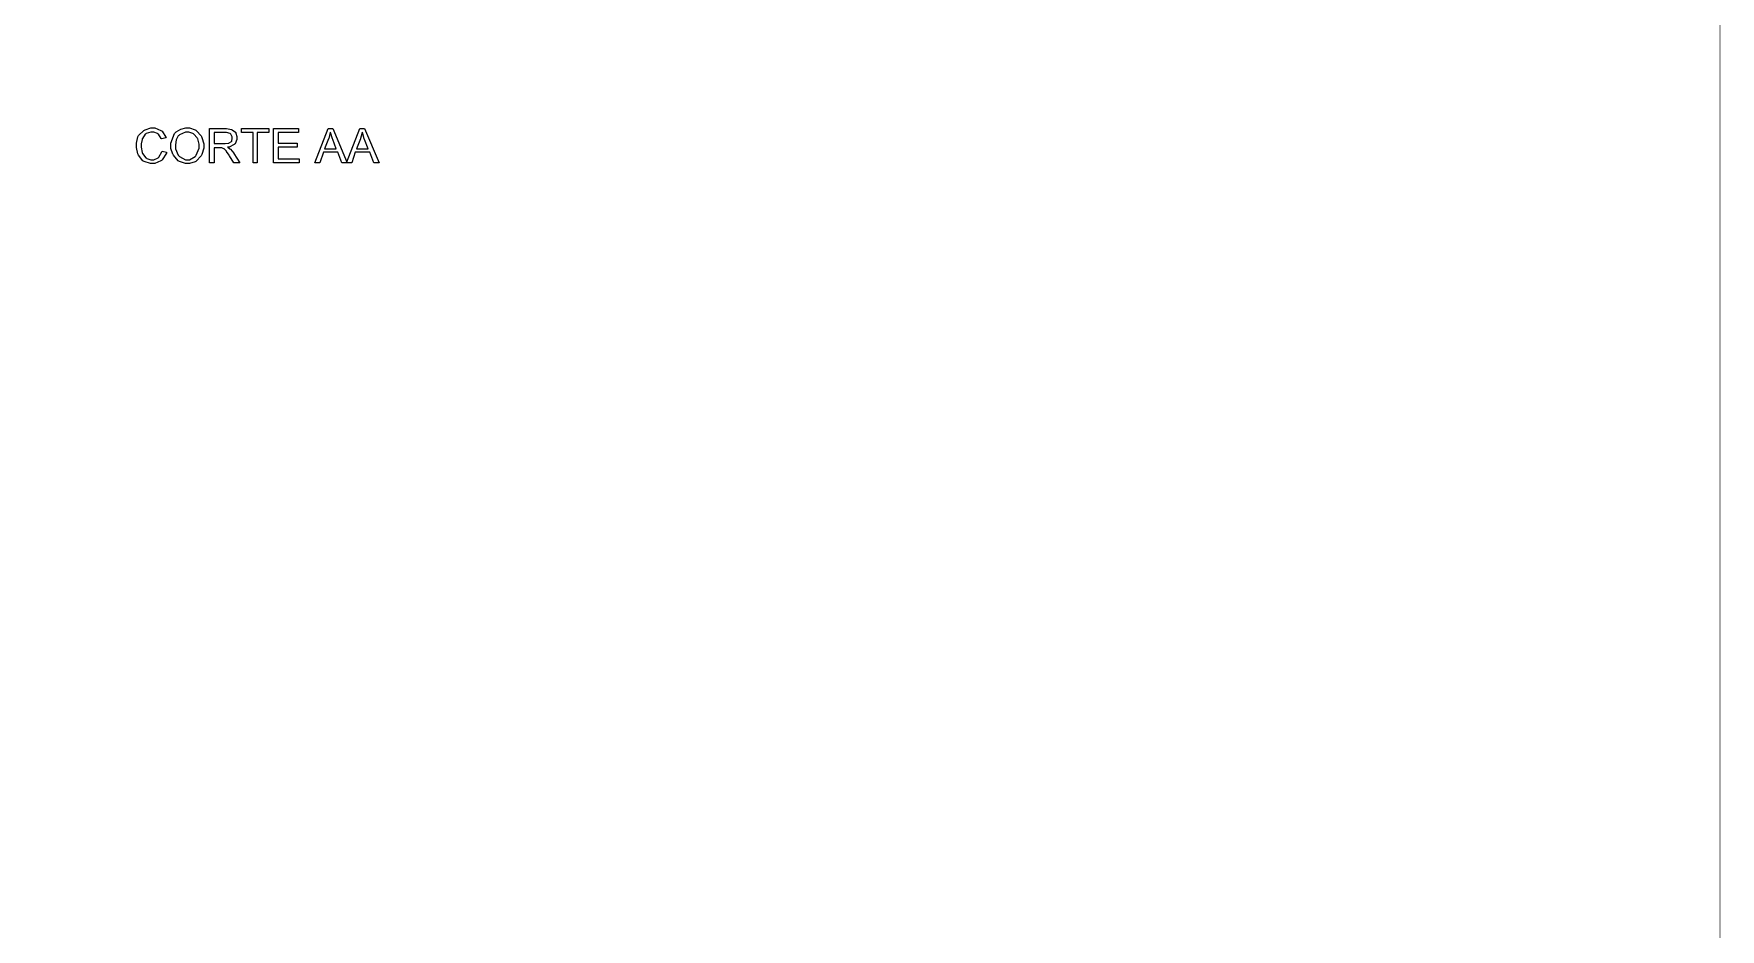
# Model space of a CAD drawing. Extents: x 0 to 210, y 0 to 297.
# Drawn here: x 87.2 to 210.4, y 65 to 130.5 of the extents above; entities that cross this region are included whole.
import ezdxf

# ---------------------------------------------------------------- set-up
doc = ezdxf.new("R2010")
doc.units = 0
doc.header["$MEASUREMENT"] = 0
doc.layers.add('C00-00-00-BLACK', color=7, linetype='Continuous')

msp = doc.modelspace()

# ---------------------------------------------------------------- linework, layer by layer
at = {"layer": 'C00-00-00-BLACK', "const_width": 0.04233}
msp.add_lwpolyline([(0.04272, -0.38861), (210.36, -0.38861), (210.36, 296.883), (0.04272, 296.883), (0.04272, -0.38861)], close=True, dxfattribs=at)
at = {"layer": 'C00-00-00-BLACK'}
for points in [[(96.5274, 121.904), (96.8664, 121.82), (96.8555, 121.757), (96.5383, 121.256), (96.4861, 121.225), (96.4434, 121.183), (95.9982, 121.012), (95.8508, 121.012), (95.68, 121.012), (95.2115, 121.15), (95.1699, 121.182), (95.1272, 121.204), (94.8104, 121.597), (94.7896, 121.65), (94.7678, 121.704), (94.663, 122.172), (94.663, 122.327), (94.663, 122.496), (94.7678, 122.953), (94.7896, 123.005), (94.8214, 123.048), (95.2017, 123.407), (95.2556, 123.428), (95.2969, 123.46), (95.7118, 123.6), (95.8508, 123.6), (96.0092, 123.6), (96.4434, 123.417), (96.4861, 123.385), (96.5274, 123.354), (96.8128, 122.932), (96.8237, 122.878), (96.4861, 122.793), (96.4752, 122.835), (96.2628, 123.154), (96.2311, 123.174), (96.2092, 123.197), (95.9404, 123.301), (95.8508, 123.301), (95.7227, 123.301), (95.3714, 123.197), (95.3396, 123.174), (95.3079, 123.154), (95.0958, 122.835), (95.086, 122.793), (95.075, 122.751), (95.002, 122.433), (95.002, 122.327), (95.002, 122.191), (95.075, 121.809), (95.086, 121.777), (95.1068, 121.736), (95.3505, 121.416), (95.3823, 121.394), (95.414, 121.374), (95.709, 121.266), (95.8081, 121.266), (95.9238, 121.266), (96.2424, 121.415), (96.2738, 121.436), (96.3055, 121.468), (96.5165, 121.852), (96.5274, 121.904)], [(97.1628, 122.243), (97.1628, 122.498), (97.4506, 123.195), (97.5046, 123.259), (97.5678, 123.312), (97.9001, 123.509), (98.2694, 123.6), (98.3933, 123.6), (98.5421, 123.6), (98.946, 123.46), (98.9887, 123.428), (99.041, 123.396), (99.3895, 123.016), (99.4117, 122.962), (99.4435, 122.91), (99.5811, 122.443), (99.5811, 122.286), (99.5811, 122.116), (99.4435, 121.661), (99.4117, 121.608), (99.3895, 121.555), (99.03, 121.171), (98.9887, 121.139), (98.946, 121.118), (98.5312, 121.012), (98.3933, 121.012), (98.2334, 121.012), (97.7995, 121.15), (97.7579, 121.182), (97.7043, 121.204), (97.3557, 121.597), (97.3349, 121.65), (97.313, 121.693), (97.1628, 122.107), (97.1628, 122.243)], [(97.5046, 122.243), (97.5046, 122.073), (97.7152, 121.608), (97.7579, 121.565), (97.7995, 121.513), (98.2444, 121.266), (98.3933, 121.266), (98.5421, 121.266), (98.946, 121.513), (98.9887, 121.565), (99.03, 121.608), (99.242, 122.116), (99.242, 122.286), (99.242, 122.423), (99.1362, 122.794), (99.1154, 122.835), (99.1044, 122.867), (98.8508, 123.154), (98.8191, 123.174), (98.7873, 123.197), (98.4913, 123.301), (98.3933, 123.301), (98.2334, 123.301), (97.7995, 123.091), (97.7579, 123.048), (97.7152, 123.016), (97.5663, 122.741), (97.5046, 122.368), (97.5046, 122.243)], [(100.004, 121.055), (100.004, 123.555), (101.108, 123.555), (101.235, 123.555), (101.596, 123.482), (101.618, 123.471), (101.65, 123.461), (101.892, 123.281), (101.914, 123.259), (101.924, 123.227), (102, 122.966), (102, 122.878), (102, 122.762), (101.862, 122.444), (101.83, 122.412), (101.808, 122.381), (101.44, 122.2), (101.319, 122.2), (101.34, 122.191), (101.477, 122.084), (101.489, 122.073), (101.52, 122.053), (101.765, 121.766), (101.787, 121.734), (102.212, 121.055), (101.787, 121.055), (101.447, 121.565), (101.425, 121.608), (101.244, 121.883), (101.235, 121.904), (101.213, 121.926), (101.075, 122.064), (101.065, 122.073), (101.054, 122.084), (100.905, 122.148), (100.896, 122.157), (100.853, 122.157), (100.758, 122.157), (100.726, 122.157), (100.346, 122.157), (100.346, 121.055), (100.004, 121.055)], [(100.346, 122.454), (101.065, 122.454), (101.15, 122.454), (101.382, 122.487), (101.404, 122.496), (101.425, 122.508), (101.607, 122.614), (101.618, 122.623), (101.628, 122.645), (101.661, 122.82), (101.661, 122.878), (101.661, 122.953), (101.554, 123.154), (101.534, 123.174), (101.512, 123.186), (101.24, 123.259), (101.151, 123.259), (100.346, 123.259), (100.346, 122.454)], [(103.188, 121.055), (103.188, 123.259), (102.339, 123.259), (102.339, 123.555), (104.33, 123.555), (104.33, 123.259), (103.484, 123.259), (103.484, 121.055), (103.188, 121.055)], [(104.672, 121.055), (104.672, 123.555), (106.495, 123.555), (106.495, 123.259), (105.011, 123.259), (105.011, 122.496), (106.411, 122.496), (106.411, 122.2), (105.011, 122.2), (105.011, 121.351), (106.537, 121.351), (106.537, 121.055), (104.672, 121.055)], [(107.683, 121.055), (108.657, 123.555), (108.997, 123.555), (110.056, 121.055), (109.675, 121.055), (109.379, 121.82), (108.318, 121.82), (108.064, 121.055), (107.683, 121.055)], [(108.402, 122.073), (109.252, 122.073), (108.997, 122.75), (108.975, 122.804), (108.838, 123.26), (108.828, 123.301), (108.817, 123.26), (108.711, 122.835), (108.701, 122.793), (108.402, 122.073)], [(110.014, 121.055), (110.987, 123.555), (111.329, 123.555), (112.387, 121.055), (112.006, 121.055), (111.709, 121.82), (110.648, 121.82), (110.395, 121.055), (110.014, 121.055)], [(110.734, 122.073), (111.583, 122.073), (111.329, 122.75), (111.307, 122.804), (111.169, 123.26), (111.16, 123.301), (111.148, 123.26), (111.042, 122.835), (111.033, 122.793), (110.734, 122.073)]]:
    msp.add_lwpolyline(points, close=True, dxfattribs=at)

doc.saveas('drawing.dxf')
